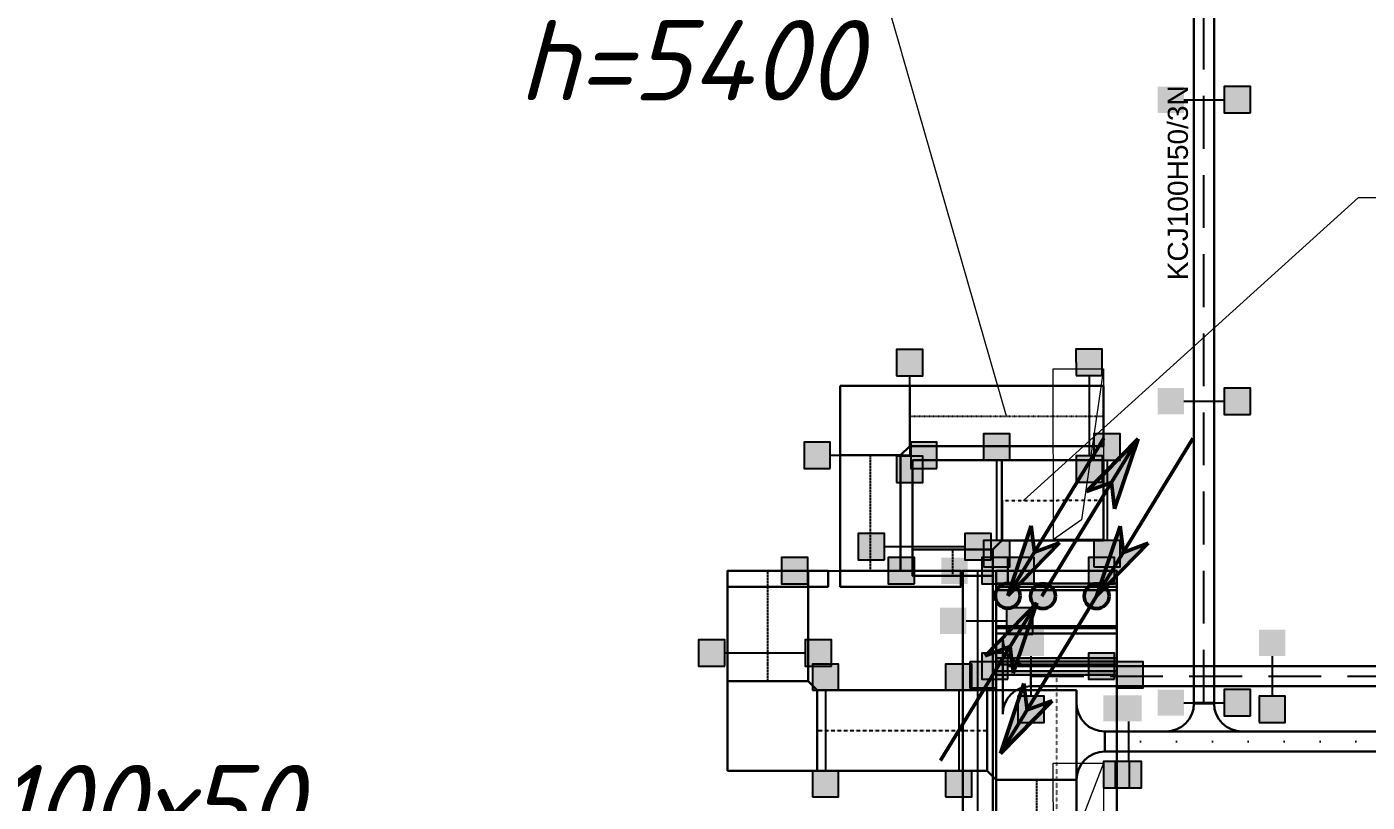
# Model space of a CAD drawing. Extents: x 221643 to 289394, y 86804 to 109436.
# Drawn here: x 251304 to 251971, y 104773 to 105159 of the extents above; entities that cross this region are included whole.
import ezdxf
from ezdxf import colors
from ezdxf.entities.mleader import LeaderData, LeaderLine
from ezdxf.math import Vec2, Vec3

# ---------------------------------------------------------------- set-up
doc = ezdxf.new("R2010")
doc.units = 0
doc.linetypes.add('DASHED2', pattern=[0.375, 0.25, -0.125])
doc.linetypes.add('DOT2', pattern=[0.125, 0, -0.125])
doc.layers.get('Defpoints').update_dxf_attribs({"color": 140})
doc.layers.add('BAKS_opis', color=7, linetype='Continuous')
for name, color, linetype, lineweight in [('E_Ка6ельрости', 102, 'Continuous', 30), ('E_Лотки', 5, 'Continuous', 30), ('E_Лотки_аварійні', 1, 'Continuous', 30), ('E_Позначення', 7, 'Continuous', 15), ('E_Щити', 1, 'Continuous', 50)]:
    doc.layers.add(name, color=color, linetype=linetype, lineweight=lineweight)
doc.layers.add('E_Лотки_опори_опуски', color=2, linetype='Continuous', plot=False)
doc.styles.add('ROMANS', font='ROMANS')
doc.styles.get("Standard").update_dxf_attribs({"font": 'arial.ttf'})
doc.styles.add('ГОСТ 2.304', font='isocpeui.ttf')

# ---------------------------------------------------------------- blocks, each defined once
blk = doc.blocks.new('*U17')
at = {"lineweight": -2}
h = blk.add_hatch(color=256, dxfattribs=at)
h.paths.add_polyline_path([(8.77, 16.13), (3.9, 10.61), (6.34, 11.65)])
h.paths.add_polyline_path([(8.77, 16.13), (6.34, 11.65), (6.79, 9.05)])
h = blk.add_hatch(color=256, dxfattribs=at)
edge = h.paths.add_edge_path()
edge.add_arc((0.07, 0), 1.28, 0, 360)
h = blk.add_hatch(color=256, dxfattribs=at)
h.paths.add_polyline_path([(-0.47, -0.71), (-5.33, -6.22), (-2.9, -5.18)])
h.paths.add_polyline_path([(-0.47, -0.71), (-2.9, -5.18), (-2.45, -7.79)])
for p, q in [((0, 0), (8.77, 16.13)), ((8.77, 16.13), (3.9, 10.61)), ((8.77, 16.13), (6.79, 9.05)), ((3.9, 10.61), (6.34, 11.65)), ((6.34, 11.65), (6.79, 9.05)), ((-9.24, -16.84), (-0.47, -0.71)), ((-0.47, -0.71), (-5.33, -6.22)), ((-0.47, -0.71), (-2.45, -7.79)), ((-5.33, -6.22), (-2.9, -5.18)), ((-2.9, -5.18), (-2.45, -7.79))]:
    blk.add_line(p, q, dxfattribs=at)
blk.add_circle((0.11, 0), 1.24, dxfattribs=at)
blk = doc.blocks.new('*U40')
at = {"lineweight": -2}
h = blk.add_hatch(color=256, dxfattribs=at)
h.paths.add_polyline_path([(0.11, 0), (-4.75, 5.51), (-2.32, 4.48)])
h.paths.add_polyline_path([(0.11, 0), (-2.32, 4.48), (-1.87, 7.08)])
h = blk.add_hatch(color=256, dxfattribs=at)
edge = h.paths.add_edge_path()
edge.add_arc((0.07, 0), 1.28, 0, 360)
h = blk.add_hatch(color=256, dxfattribs=at)
h.paths.add_polyline_path([(8.88, -16.13), (4.02, -10.62), (6.45, -11.65)])
h.paths.add_polyline_path([(8.88, -16.13), (6.45, -11.65), (6.9, -9.05)])
for p, q in [((-8.66, 16.13), (0.11, 0)), ((-2.32, 4.48), (-1.87, 7.08)), ((0.11, 0), (-1.87, 7.08)), ((0.11, 0), (-4.75, 5.51)), ((-4.75, 5.51), (-2.32, 4.48)), ((0.11, 0), (8.88, -16.13)), ((6.45, -11.65), (6.9, -9.05)), ((8.88, -16.13), (6.9, -9.05)), ((8.88, -16.13), (4.02, -10.62)), ((4.02, -10.62), (6.45, -11.65))]:
    blk.add_line(p, q, dxfattribs=at)
blk.add_circle((0.11, 0), 1.24, dxfattribs=at)
blk = doc.blocks.new('*U39')
at = {"lineweight": -2}
h = blk.add_hatch(color=256, dxfattribs=at)
h.paths.add_polyline_path([(0.11, 0), (-4.75, 5.51), (-2.32, 4.48)])
h.paths.add_polyline_path([(0.11, 0), (-2.32, 4.48), (-1.87, 7.08)])
h = blk.add_hatch(color=256, dxfattribs=at)
edge = h.paths.add_edge_path()
edge.add_arc((0.07, 0), 1.28, 0, 360)
for p, q in [((-8.66, 16.13), (0.11, 0)), ((-2.32, 4.48), (-1.87, 7.08)), ((0.11, 0), (-1.87, 7.08)), ((0.11, 0), (-4.75, 5.51)), ((-4.75, 5.51), (-2.32, 4.48))]:
    blk.add_line(p, q, dxfattribs=at)
blk.add_circle((0.11, 0), 1.24, dxfattribs=at)
blk = doc.blocks.new('BAKS_693')
at = {"layer": 'BAKS_opis', "color": 105, "linetype": 'DASHED2'}
blk.add_line((0, 0), (0, 625), dxfattribs=at)
at = {"layer": 'E_Лотки_аварійні'}
for points in [[(7.5, 0), (7.5, 625), (-7.5, 625), (-7.5, 0)], [(-7.5, 0), (-7.5, 625), (7.5, 625), (7.5, 0)], [(-7.5, 0), (-7.5, 625), (-7.5, 625), (-7.5, 0)], [(7.5, 0), (7.5, 625), (7.5, 625), (7.5, 0)]]:
    blk.add_3dface(points, dxfattribs=at)
at = {"flags": 1}
for tag, p in [('ATT_2', (0, 625)), ('ATT_3', (0, 625)), ('ATT_1', (0, 625)), ('ATT_4', (0, 625)), ('ATT_5', (0, 625)), ('AN', (0, 625)), ('TYP', (0, 625)), ('P2X', (0, 625)), ('P2Y', (0, 625)), ('LUSTRO', (0, 625)), ('NAME', (0, 625)), ('P1X', (0, 625)), ('P1Y', (0, 625)), ('ID', (-7.5, 0)), ('LENGTH', (0, 0))]:
    blk.add_attdef(tag, p, '', height=2.5, dxfattribs=at)
at = {"layer": 'BAKS_opis'}
blk.add_attdef('SYMBOL', (-10.5, 218), '', height=10, rotation=90, dxfattribs=at)
blk = doc.blocks.new('BAKS_746')
at = {"layer": 'BAKS_opis', "linetype": 'DASHED2', "ltscale": 105}
blk.add_line((0, 0), (0, 518.82), dxfattribs=at)
at = {"layer": 'E_Лотки'}
for points in [[(5, 0), (5, 518.82), (-5, 518.82), (-5, 0)], [(-5, 0), (-5, 518.82), (5, 518.82), (5, 0)], [(-5, 0), (-5, 518.82), (-5, 518.82), (-5, 0)], [(5, 0), (5, 518.82), (5, 518.82), (5, 0)]]:
    blk.add_3dface(points, dxfattribs=at)
at = {"flags": 1}
for tag, p in [('ATT_2', (0, 528.32)), ('ATT_3', (0, 528.32)), ('ATT_1', (0, 528.32)), ('ATT_4', (0, 528.32)), ('ATT_5', (0, 528.32)), ('AN', (0, 528.32)), ('TYP', (0, 528.32)), ('P2X', (0, 528.32)), ('P2Y', (0, 528.32)), ('NAME', (0, 528.32)), ('P1X', (0, 528.32)), ('P1Y', (0, 528.32)), ('ID', (-5, 0)), ('LENGTH', (0, 0))]:
    blk.add_attdef(tag, p, '', height=2.5, dxfattribs=at)
at = {"layer": 'BAKS_opis'}
blk.add_attdef('SYMBOL', (-8, 210.16), '', height=10, rotation=90, dxfattribs=at)
blk = doc.blocks.new('A$C4863500E')
at = {"linetype": 'Continuous'}
for p, q in [((380, 140), (0, 140)), ((240, 0), (140, 0))]:
    blk.add_line(p, q, dxfattribs=at)
for centre, start, end in [((0, 0), 0, 90), ((380, 0), 90, 180)]:
    blk.add_arc(centre, 140, start, end, dxfattribs=at)
blk = doc.blocks.new('TKD___100')
at = {"xscale": 0.1, "yscale": 0.1, "zscale": 0.1}
blk.add_blockref('A$C4863500E', (-19, -14), dxfattribs=at)
at = {"style": 'ROMANS', "flags": 9}
for tag, p in [('SYMBOL', (4.95, 15.01)), ('TYP', (4.95, 14.03)), ('ATT_1', (4.95, 13.37)), ('ID', (4.95, 14.67)), ('NAME', (4.95, 14.36)), ('LENGTH', (4.95, 13.71)), ('ATT_2', (4.95, 13.02)), ('ATT_3', (4.95, 12.67)), ('ATT_4', (4.95, 12.31)), ('ATT_5', (4.95, 11.94)), ('AN', (4.95, 10.64)), ('LUSTRO', (4.95, 11.58)), ('P1', (4.95, 11.23)), ('P2', (4.95, 10.94))]:
    blk.add_attdef(tag, p, '', height=0.3, dxfattribs=at)
blk = doc.blocks.new('BAKS_1656')
at = {"layer": 'BAKS_opis', "linetype": 'DASHED2', "ltscale": 105}
blk.add_line((0, 0), (696.01, 0), dxfattribs=at)
at = {"layer": 'E_Лотки_аварійні'}
for points in [[(0, -5), (696.01, -5), (696.01, 5), (0, 5)], [(0, 5), (696.01, 5), (696.01, -5), (0, -5)], [(0, 5), (696.01, 5), (696.01, 5), (0, 5)], [(0, -5), (696.01, -5), (696.01, -5), (0, -5)]]:
    blk.add_3dface(points, dxfattribs=at)
at = {"flags": 1}
for tag, p in [('ID', (0, 5)), ('LENGTH', (0, 0)), ('ATT_2', (705.51, 0)), ('ATT_3', (705.51, 0)), ('ATT_1', (705.51, 0)), ('ATT_4', (705.51, 0)), ('ATT_5', (705.51, 0)), ('AN', (705.51, 0)), ('TYP', (705.51, 0)), ('P2X', (705.51, 0)), ('P2Y', (705.51, 0)), ('NAME', (705.51, 0)), ('P1X', (705.51, 0)), ('P1Y', (705.51, 0))]:
    blk.add_attdef(tag, p, '', height=2.5, dxfattribs=at)
at = {"layer": 'BAKS_opis'}
blk.add_attdef('SYMBOL', (258.26, 8), '', height=10, dxfattribs=at)
blk = doc.blocks.new('_None')
blk = doc.blocks.new('podpora_200')
for points in [[(-6.53, 10), (0, 10), (6.53, 10), (6.53, 23.06), (-6.53, 23.06)], [(-6.53, -23.06), (6.53, -23.06), (6.53, -10), (-6.53, -10)]]:
    blk.add_hatch(color=256).paths.add_polyline_path(points)
blk.add_line((0, 10), (0, -10))
blk.add_lwpolyline([(-6.53, -23.06), (6.53, -23.06), (6.53, -10), (-6.53, -10)], close=True)
at = {"style": 'ROMANS', "flags": 9}
for tag, p in [('SYMBOL', (3.32, 14.86)), ('TYP', (3.32, 13.88)), ('ATT_1', (3.32, 13.22)), ('ID', (3.32, 14.52)), ('NAME', (3.32, 14.21)), ('LENGTH', (3.32, 13.56)), ('ELEM', (3.29, 10.49)), ('ATT_2', (3.32, 12.87)), ('ATT_3', (3.32, 12.52)), ('ATT_4', (3.32, 12.16)), ('ATT_5', (3.32, 11.79)), ('AN', (3.32, 10.83)), ('P1', (3.32, 11.42)), ('P2', (3.32, 11.14))]:
    blk.add_attdef(tag, p, '', height=0.3, dxfattribs=at)
blk = doc.blocks.new('podpora_400')
h = blk.add_hatch(color=256)
h.paths.add_polyline_path([(-6.53, 20), (0, 20), (6.53, 20), (6.53, 33.06), (-6.53, 33.06)])
h.paths.add_polyline_path([(-6.53, -33.06), (6.53, -33.06), (6.53, -20), (0, -20), (-6.53, -20)])
blk.add_line((0, 20), (0, -20))
for points in [[(-6.53, 20), (6.53, 20), (6.53, 33.06), (-6.53, 33.06)], [(-6.53, -33.06), (6.53, -33.06), (6.53, -20), (-6.53, -20)]]:
    blk.add_lwpolyline(points, close=True)
at = {"style": 'ROMANS', "flags": 9}
for tag, p in [('SYMBOL', (0.97, 29.35)), ('TYP', (0.97, 28.37)), ('ATT_1', (0.97, 27.71)), ('ATT_2', (0.97, 27.36)), ('ATT_3', (0.97, 27)), ('ATT_4', (0.97, 26.64)), ('ID', (0.97, 29.01)), ('NAME', (0.97, 28.69)), ('LENGTH', (0.97, 28.04)), ('ELEM', (0.95, 24.98)), ('ATT_5', (0.97, 26.28)), ('AN', (0.97, 25.31)), ('P1', (0.97, 25.91)), ('P2', (0.97, 25.62))]:
    blk.add_attdef(tag, p, '', height=0.3, dxfattribs=at)
blk = doc.blocks.new('A$C3D0A71E3')
at = {"linetype": 'Continuous'}
for p, q in [((0, 445), (400, 445)), ((0, 445), (0, 0)), ((400, 445), (445, 400)), ((445, 400), (445, 0)), ((445, 0), (0, 0))]:
    blk.add_line(p, q, dxfattribs=at)
blk = doc.blocks.new('KK___400')
at = {"xscale": 0.1, "yscale": 0.1, "zscale": 0.1, "rotation": 270}
blk.add_blockref('A$C3D0A71E3', (-20, 44.5), dxfattribs=at)
at = {"style": 'ROMANS', "flags": 9}
for tag, p in [('SYMBOL', (-1453.05, 2123.78)), ('ID', (-1452.71, 2123.78)), ('NAME', (-1452.4, 2123.78)), ('TYP', (-1452.07, 2123.78)), ('LENGTH', (-1451.74, 2123.78)), ('ATT_1', (-1451.41, 2123.78)), ('ATT_2', (-1451.06, 2123.78)), ('ATT_3', (-1450.7, 2123.78)), ('ATT_4', (-1450.35, 2123.78)), ('ATT_5', (-1449.98, 2123.78)), ('LUSTRO', (-1449.61, 2123.78)), ('P1', (-1449.27, 2123.78)), ('P2', (-1448.98, 2123.78)), ('AN', (-1448.67, 2123.78))]:
    blk.add_attdef(tag, p, '', height=0.3, rotation=90, dxfattribs=at)
blk = doc.blocks.new('BAKS_1784')
at = {"layer": 'BAKS_opis', "color": 105, "linetype": 'DASHED2', "ltscale": 2}
blk.add_line((0, 0), (0, 13.02), dxfattribs=at)
at = {"layer": 'E_Лотки_аварійні'}
for points in [[(20, 0), (20, 13.02), (-20, 13.02), (-20, 0)], [(-20, 0), (-20, 13.02), (20, 13.02), (20, 0)], [(-20, 0), (-20, 13.02), (-20, 13.02), (-20, 0)], [(20, 0), (20, 13.02), (20, 13.02), (20, 0)]]:
    blk.add_3dface(points, dxfattribs=at)
at = {"flags": 1}
for tag, p in [('ATT_2', (0, 37.52)), ('ATT_3', (0, 37.52)), ('ATT_1', (0, 37.52)), ('ATT_4', (0, 37.52)), ('ATT_5', (0, 37.52)), ('AN', (0, 37.52)), ('TYP', (0, 37.52)), ('P2X', (0, 37.52)), ('P2Y', (0, 37.52)), ('NAME', (0, 37.52)), ('P1X', (0, 37.52)), ('P1Y', (0, 37.52)), ('ID', (-20, 0)), ('LENGTH', (0, 0))]:
    blk.add_attdef(tag, p, '', height=2.5, dxfattribs=at)
at = {"layer": 'BAKS_opis', "flags": 1}
blk.add_attdef('SYMBOL', (-23, 18.76), '', height=10, rotation=90, dxfattribs=at)
blk = doc.blocks.new('BAKS_1813')
at = {"layer": 'BAKS_opis', "color": 105, "linetype": 'DASHED2', "ltscale": 2}
blk.add_line((0, 0), (0, -542), dxfattribs=at)
at = {"layer": 'E_Лотки'}
for points in [[(-20, 0), (-20, -542), (20, -542), (20, 0)], [(-20, 0), (-20, -542), (-20, -542), (-20, 0)], [(20, 0), (20, -542), (-20, -542), (-20, 0)], [(20, 0), (20, -542), (20, -542), (20, 0)]]:
    blk.add_3dface(points, dxfattribs=at)
at = {"flags": 1}
for tag, p in [('LENGTH', (0, 0)), ('ID', (20, 0)), ('ATT_2', (0, -542)), ('ATT_3', (0, -542)), ('ATT_1', (0, -542)), ('ATT_4', (0, -542)), ('ATT_5', (0, -542)), ('AN', (0, -542)), ('TYP', (0, -542)), ('P2X', (0, -542)), ('P2Y', (0, -542)), ('LUSTRO', (0, -542)), ('NAME', (0, -542)), ('P1X', (0, -542)), ('P1Y', (0, -542))]:
    blk.add_attdef(tag, p, '', height=2.5, dxfattribs=at)
at = {"layer": 'BAKS_opis'}
blk.add_attdef('SYMBOL', (23, -217), '', height=10, rotation=270, dxfattribs=at)
blk = doc.blocks.new('BAKS_1815')
at = {"layer": 'BAKS_opis', "color": 105, "linetype": 'DASHED2', "ltscale": 2}
blk.add_line((0, 0), (0, 55), dxfattribs=at)
at = {"layer": 'E_Лотки'}
for points in [[(20, 0), (20, 55), (-20, 55), (-20, 0)], [(-20, 0), (-20, 55), (20, 55), (20, 0)], [(-20, 0), (-20, 55), (-20, 55), (-20, 0)], [(20, 0), (20, 55), (20, 55), (20, 0)]]:
    blk.add_3dface(points, dxfattribs=at)
at = {"flags": 1}
for tag, p in [('ATT_2', (0, 55)), ('ATT_3', (0, 55)), ('ATT_1', (0, 55)), ('ATT_4', (0, 55)), ('ATT_5', (0, 55)), ('AN', (0, 55)), ('TYP', (0, 55)), ('P2X', (0, 55)), ('P2Y', (0, 55)), ('LUSTRO', (0, 55)), ('NAME', (0, 55)), ('P1X', (0, 55)), ('P1Y', (0, 55)), ('ID', (-20, 0)), ('LENGTH', (0, 0))]:
    blk.add_attdef(tag, p, '', height=2.5, dxfattribs=at)
at = {"layer": 'BAKS_opis', "flags": 1}
blk.add_attdef('SYMBOL', (-23, 27.5), '', height=10, rotation=90, dxfattribs=at)
blk = doc.blocks.new('A$C78856BF2')
at = {"linetype": 'Continuous'}
for p, q in [((0, 345), (300, 345)), ((0, 345), (0, 0)), ((300, 345), (345, 300)), ((345, 300), (345, 0)), ((345, 0), (0, 0))]:
    blk.add_line(p, q, dxfattribs=at)
blk = doc.blocks.new('KK___300')
at = {"xscale": 0.1, "yscale": 0.1, "zscale": 0.1, "rotation": 270}
blk.add_blockref('A$C78856BF2', (-15, 34.5), dxfattribs=at)
at = {"style": 'ROMANS', "flags": 9}
for tag, p in [('SYMBOL', (-1424.23, 2133.77)), ('ID', (-1423.89, 2133.77)), ('NAME', (-1423.58, 2133.77)), ('TYP', (-1423.25, 2133.77)), ('LENGTH', (-1422.92, 2133.77)), ('ATT_1', (-1422.59, 2133.77)), ('ATT_2', (-1422.24, 2133.77)), ('ATT_3', (-1421.88, 2133.77)), ('ATT_4', (-1421.52, 2133.77)), ('ATT_5', (-1421.16, 2133.77)), ('LUSTRO', (-1420.79, 2133.77)), ('P1', (-1420.44, 2133.77)), ('P2', (-1420.15, 2133.77)), ('AN', (-1419.85, 2133.77))]:
    blk.add_attdef(tag, p, '', height=0.3, rotation=90, dxfattribs=at)
blk = doc.blocks.new('BAKS_1821')
at = {"layer": 'BAKS_opis', "color": 105, "linetype": 'DASHED2', "ltscale": 2}
blk.add_line((0, 0), (0, 57.45), dxfattribs=at)
at = {"layer": 'E_Лотки_аварійні'}
for points in [[(15, 0), (15, 57.45), (-15, 57.45), (-15, 0)], [(-15, 0), (-15, 57.45), (15, 57.45), (15, 0)], [(-15, 0), (-15, 57.45), (-15, 57.45), (-15, 0)], [(15, 0), (15, 57.45), (15, 57.45), (15, 0)]]:
    blk.add_3dface(points, dxfattribs=at)
at = {"flags": 1}
for tag, p in [('ATT_2', (0, 76.95)), ('ATT_3', (0, 76.95)), ('ATT_1', (0, 76.95)), ('ATT_4', (0, 76.95)), ('ATT_5', (0, 76.95)), ('AN', (0, 76.95)), ('TYP', (0, 76.95)), ('P2X', (0, 76.95)), ('P2Y', (0, 76.95)), ('NAME', (0, 76.95)), ('P1X', (0, 76.95)), ('P1Y', (0, 76.95)), ('ID', (-15, 0)), ('LENGTH', (0, 0))]:
    blk.add_attdef(tag, p, '', height=2.5, dxfattribs=at)
at = {"layer": 'BAKS_opis', "flags": 1}
blk.add_attdef('SYMBOL', (-18, 38.47), '', height=10, rotation=90, dxfattribs=at)
blk = doc.blocks.new('BAKS_1827')
at = {"layer": 'BAKS_opis', "color": 142, "linetype": 'DOT2', "ltscale": 3}
blk.add_line((0, 0), (0, -105.99), dxfattribs=at)
at = {"layer": 'E_Ка6ельрости'}
for points in [[(-30, 0), (-30, -105.99), (30, -105.99), (30, 0)], [(30, 0), (30, -105.99), (-30, -105.99), (-30, 0)], [(30, 0), (30, -105.99), (30, -105.99), (30, 0)], [(-30, 0), (-30, -105.99), (-30, -105.99), (-30, 0)]]:
    blk.add_3dface(points, dxfattribs=at)
at = {"flags": 1}
for tag, p in [('LENGTH', (0, 0)), ('ID', (30, 0)), ('ATT_2', (0, -105.99)), ('ATT_3', (0, -105.99)), ('ATT_1', (0, -105.99)), ('ATT_4', (0, -105.99)), ('ATT_5', (0, -105.99)), ('AN', (0, -105.99)), ('TYP', (0, -105.99)), ('P2X', (0, -105.99)), ('P2Y', (0, -105.99)), ('LUSTRO', (0, -105.99)), ('NAME', (0, -105.99)), ('P1X', (0, -105.99)), ('P1Y', (0, -105.99))]:
    blk.add_attdef(tag, p, '', height=2.5, dxfattribs=at)
at = {"layer": 'BAKS_opis', "flags": 1}
blk.add_attdef('SYMBOL', (33, -53), '', height=10, rotation=270, dxfattribs=at)
blk = doc.blocks.new('A$C2E9E2CB5')
at = {"linetype": 'Continuous'}
for p, q in [((0, 600), (580, 600)), ((64, 600), (64, 0)), ((96, 600), (96, 0)), ((276.1, 600), (276.1, 0)), ((285.1, 600), (285.1, 0)), ((312.9, 600), (312.9, 0)), ((435.7, 600), (435.7, 0)), ((451.3, 600), (451.3, 0)), ((467.3, 600), (467.3, 0)), ((500, 600), (500, 0)), ((518, 600), (518, 0)), ((0, 0), (580, 0))]:
    blk.add_line(p, q, dxfattribs=at)
blk = doc.blocks.new('A$C673331E6')
blk.add_line((0, 60), (0, 0))
at = {"xscale": 0.1, "yscale": 0.1, "zscale": 0.1}
blk.add_blockref('A$C2E9E2CB5', (0, 0), dxfattribs=at)
blk = doc.blocks.new('LPDZ___600H80')
at = {"rotation": 90}
blk.add_blockref('A$C673331E6', (30, 0), dxfattribs=at)
at = {"style": 'ROMANS', "flags": 9}
for tag, p in [('SYMBOL', (-1.42, -15.75)), ('ID', (-1.09, -15.75)), ('NAME', (-0.77, -15.75)), ('TYP', (-0.45, -15.75)), ('LENGTH', (-0.12, -15.75)), ('ATT_1', (0.21, -15.75)), ('ATT_2', (0.56, -15.75)), ('ATT_3', (0.92, -15.75)), ('ATT_4', (1.28, -15.75)), ('ATT_5', (1.64, -15.75)), ('LUSTRO', (2.01, -15.75)), ('P1', (2.36, -15.75)), ('P2', (2.65, -15.75)), ('AN', (2.95, -15.75))]:
    blk.add_attdef(tag, p, '', height=0.3, rotation=90, dxfattribs=at)
blk = doc.blocks.new('BAKS_1829')
at = {"layer": 'BAKS_opis', "color": 142, "linetype": 'DOT2', "ltscale": 2}
blk.add_line((0, 0), (84.57, 0), dxfattribs=at)
at = {"layer": 'E_Лотки'}
for points in [[(0, -20), (84.57, -20), (84.57, 20), (0, 20)], [(0, 20), (84.57, 20), (84.57, -20), (0, -20)], [(0, 20), (84.57, 20), (84.57, 20), (0, 20)], [(0, -20), (84.57, -20), (84.57, -20), (0, -20)]]:
    blk.add_3dface(points, dxfattribs=at)
at = {"flags": 1}
for tag, p in [('ID', (0, 20)), ('LENGTH', (0, 0)), ('ATT_2', (84.57, 0)), ('ATT_3', (84.57, 0)), ('ATT_1', (84.57, 0)), ('ATT_4', (84.57, 0)), ('ATT_5', (84.57, 0)), ('AN', (84.57, 0)), ('TYP', (84.57, 0)), ('P2X', (84.57, 0)), ('P2Y', (84.57, 0)), ('LUSTRO', (84.57, 0)), ('NAME', (84.57, 0)), ('P1X', (84.57, 0)), ('P1Y', (84.57, 0))]:
    blk.add_attdef(tag, p, '', height=2.5, dxfattribs=at)
at = {"layer": 'BAKS_opis', "flags": 1}
blk.add_attdef('SYMBOL', (42.28, 23), '', height=10, dxfattribs=at)
blk = doc.blocks.new('BAKS_1830')
at = {"layer": 'BAKS_opis', "linetype": 'DOT2', "ltscale": 142}
blk.add_line((0, 0), (611.79, 0), dxfattribs=at)
at = {"layer": 'E_Лотки'}
for points in [[(0, -5), (611.79, -5), (611.79, 5), (0, 5)], [(0, 5), (611.79, 5), (611.79, -5), (0, -5)], [(0, 5), (611.79, 5), (611.79, 5), (0, 5)], [(0, -5), (611.79, -5), (611.79, -5), (0, -5)]]:
    blk.add_3dface(points, dxfattribs=at)
at = {"flags": 1}
for tag, p in [('ID', (0, 5)), ('LENGTH', (0, 0)), ('ATT_2', (611.79, 0)), ('ATT_3', (611.79, 0)), ('ATT_1', (611.79, 0)), ('ATT_4', (611.79, 0)), ('ATT_5', (611.79, 0)), ('AN', (611.79, 0)), ('TYP', (611.79, 0)), ('P2X', (611.79, 0)), ('P2Y', (611.79, 0)), ('LUSTRO', (611.79, 0)), ('NAME', (611.79, 0)), ('P1X', (611.79, 0)), ('P1Y', (611.79, 0))]:
    blk.add_attdef(tag, p, '', height=2.5, dxfattribs=at)
at = {"layer": 'BAKS_opis'}
blk.add_attdef('SYMBOL', (251.89, 8), '', height=10, rotation=360, dxfattribs=at)
blk = doc.blocks.new('BAKS_1831')
at = {"layer": 'BAKS_opis', "color": 142, "linetype": 'DOT2'}
blk.add_line((0, 0), (96.4, 0), dxfattribs=at)
at = {"layer": 'E_Лотки_аварійні'}
for points in [[(0, -15), (96.4, -15), (96.4, 15), (0, 15)], [(0, 15), (96.4, 15), (96.4, -15), (0, -15)], [(0, 15), (96.4, 15), (96.4, 15), (0, 15)], [(0, -15), (96.4, -15), (96.4, -15), (0, -15)]]:
    blk.add_3dface(points, dxfattribs=at)
at = {"flags": 1}
for tag, p in [('ID', (0, 15)), ('LENGTH', (0, 0)), ('ATT_2', (96.4, 0)), ('ATT_3', (96.4, 0)), ('ATT_1', (96.4, 0)), ('ATT_4', (96.4, 0)), ('ATT_5', (96.4, 0)), ('AN', (96.4, 0)), ('TYP', (96.4, 0)), ('P2X', (96.4, 0)), ('P2Y', (96.4, 0)), ('LUSTRO', (96.4, 0)), ('NAME', (96.4, 0)), ('P1X', (96.4, 0)), ('P1Y', (96.4, 0))]:
    blk.add_attdef(tag, p, '', height=2.5, dxfattribs=at)
at = {"layer": 'BAKS_opis', "flags": 1}
blk.add_attdef('SYMBOL', (48.2, 18), '', height=10, dxfattribs=at)
blk = doc.blocks.new('BAKS_1832')
at = {"layer": 'BAKS_opis', "color": 142, "linetype": 'DOT2', "ltscale": 2}
blk.add_line((0, 0), (50.55, 0.06), dxfattribs=at)
at = {"layer": 'E_Лотки_аварійні'}
for points in [[(0.02, -20), (50.57, -19.94), (50.53, 20.06), (-0.02, 20)], [(-0.02, 20), (50.53, 20.06), (50.57, -19.94), (0.02, -20)], [(-0.02, 20), (50.53, 20.06), (50.53, 20.06), (-0.02, 20)], [(0.02, -20), (50.57, -19.94), (50.57, -19.94), (0.02, -20)]]:
    blk.add_3dface(points, dxfattribs=at)
at = {"flags": 1}
for tag, p in [('ID', (-0.02, 20)), ('LENGTH', (0, 0)), ('ATT_2', (50.55, 0.06)), ('ATT_3', (50.55, 0.06)), ('ATT_1', (50.55, 0.06)), ('ATT_4', (50.55, 0.06)), ('ATT_5', (50.55, 0.06)), ('AN', (50.55, 0.06)), ('TYP', (50.55, 0.06)), ('P2X', (50.55, 0.06)), ('P2Y', (50.55, 0.06)), ('LUSTRO', (50.55, 0.06)), ('NAME', (50.55, 0.06)), ('P1X', (50.55, 0.06)), ('P1Y', (50.55, 0.06))]:
    blk.add_attdef(tag, p, '', height=2.5, dxfattribs=at)
at = {"layer": 'BAKS_opis', "flags": 1}
blk.add_attdef('SYMBOL', (25.25, 23.03), '', height=10, rotation=0.06811, dxfattribs=at)
blk = doc.blocks.new('podpora_600')
for points in [[(-6.53, 30), (0, 30), (6.53, 30), (6.53, 43.06), (-6.53, 43.06)], [(-6.53, -43.06), (6.53, -43.06), (6.53, -30), (-6.53, -30)]]:
    blk.add_hatch(color=256).paths.add_polyline_path(points)
blk.add_line((0, 30), (0, -30))
for points in [[(-6.53, 30), (6.53, 30), (6.53, 43.06), (-6.53, 43.06)], [(-6.53, -43.06), (6.53, -43.06), (6.53, -30), (-6.53, -30)]]:
    blk.add_lwpolyline(points, close=True)
at = {"style": 'ROMANS', "flags": 9}
for tag, p in [('ELEM', (1.56, 33.37)), ('SYMBOL', (1.59, 37.74)), ('TYP', (1.59, 36.76)), ('ATT_1', (1.59, 36.1)), ('ATT_2', (1.59, 35.75)), ('ATT_3', (1.59, 35.39)), ('ATT_4', (1.59, 35.03)), ('ATT_5', (1.59, 34.67)), ('AN', (1.59, 33.7)), ('ID', (1.59, 37.4)), ('NAME', (1.59, 37.09)), ('LENGTH', (1.59, 36.43)), ('P1', (1.59, 34.3)), ('P2', (1.59, 34.01))]:
    blk.add_attdef(tag, p, '', height=0.3, dxfattribs=at)

msp = doc.modelspace()

# ---------------------------------------------------------------- linework, layer by layer
at = {"layer": 'Defpoints', "lineweight": 5}
for points in [[(251839.6524, 104988.3886), (251839.7535, 104903.3886), (251814.7535, 104903.3886), (251814.6524, 104988.3886), (251839.6524, 104988.3886), (251828.7191, 104913.2193), (251814.7535, 104903.3886)], [(251839.7535, 104792.1509), (251839.7535, 104753.5073), (251814.7535, 104753.5073), (251814.6524, 104792.1509), (251839.6524, 104792.1509), (251828.7191, 104763.8344), (251814.7535, 104754.0037)]]:
    msp.add_lwpolyline(points, dxfattribs=at)
at = {"layer": 'E_Ка6ельрости'}
msp.add_lwpolyline([(251786.2782, 104887.909), (251846.2782, 104887.909), (251846.2782, 104879.909), (251786.2782, 104879.909)], close=True, dxfattribs=at)
at = {"layer": 'E_Лотки'}
msp.add_lwpolyline([(251652.713, 104887.909), (251702.713, 104887.909), (251702.713, 104879.909), (251652.713, 104879.909)], close=True, dxfattribs=at)
at = {"layer": 'E_Лотки_аварійні'}
msp.add_lwpolyline([(251708.7782, 104887.909), (251768.7782, 104887.909), (251768.7782, 104879.909), (251708.7782, 104879.909)], close=True, dxfattribs=at)

# ---------------------------------------------------------------- block references
at = {"layer": 'E_Ка6ельрости', "rotation": 180}
msp.add_blockref('LPDZ___600H80', (251816.2782, 104887.909), dxfattribs=at)
at = {"layer": 'E_Ка6ельрости'}
msp.add_blockref('BAKS_1827', (251816.2782, 104836.109), dxfattribs=at)
at = {"layer": 'E_Лотки'}
for name, p, values in [('BAKS_746', (251889.6584, 104822.2447), {'SYMBOL': 'KCJ100H50/3N'}), ('BAKS_1830', (251840.2782, 104802.909), {'SYMBOL': 'KCJ100H50/3N'}), ('BAKS_1813', (251806.2782, 104783.909), {'SYMBOL': 'KCJ400H50/3N'})]:
    msp.add_blockref(name, p, dxfattribs=at).add_auto_attribs(values)
for name, p in [('BAKS_1815', (251672.713, 104832.909)), ('BAKS_1829', (251697.213, 104808.409))]:
    msp.add_blockref(name, p, dxfattribs=at)
for p, rotation in [((251697.213, 104808.409), 90.00000000000368), ((251781.7782, 104808.409), 270)]:
    msp.add_blockref('KK___400', p, dxfattribs=dict(at, rotation=rotation))
at = {"layer": 'E_Лотки', "xscale": -1}
for p, rotation in [((251826.2782, 104802.909), 90), ((251889.6584, 104807.909), 180)]:
    msp.add_blockref('TKD___100', p, dxfattribs=dict(at, rotation=rotation))
at = {"layer": 'E_Лотки_аварійні'}
for name, p in [('KK___300', (251723.7782, 104945.3559)), ('BAKS_1831', (251743.2782, 104964.8559)), ('BAKS_1821', (251723.7782, 104887.909)), ('KK___400', (251764.6813, 104898.3948)), ('BAKS_1832', (251789.1813, 104922.8948)), ('BAKS_1784', (251764.6813, 104885.3726)), ('BAKS_1656', (251803.5688, 104835.4601))]:
    msp.add_blockref(name, p, dxfattribs=at)
msp.add_blockref('BAKS_693', (251777.1813, 104262.909), dxfattribs=at).add_auto_attribs({'SYMBOL': 'KCJ/KCOJ150H60/3 E-90'})
at = {"layer": 'E_Лотки_аварійні', "rotation": 90}
msp.add_blockref('TKD___100', (251789.5688, 104835.4601), dxfattribs=at)
at = {"layer": 'E_Лотки_опори_опуски'}
for name, p, rotation in [('podpora_200', (251889.6584, 105122.2447), 90), ('podpora_400', (251743.2782, 104964.8791), 0.068109992172597), ('podpora_400', (251832.5563, 104965.0217), 0.068109992172597), ('podpora_200', (251889.6584, 104972.2447), 90), ('podpora_400', (251723.7782, 104945.3559), 90), ('podpora_400', (251750.7407, 104899.909), 90), ('podpora_400', (251712.6221, 104887.909), 90), ('podpora_200', (251782.0688, 104887.909), 90), ('podpora_400', (251812.1584, 104887.909), 90), ('podpora_200', (251781.4327, 104862.909), 90), ('podpora_400', (251671.2741, 104846.991), 90), ('podpora_400', (251812.1584, 104840.409), 90), ('podpora_600', (251816.2782, 104836.109), 270), ('podpora_200', (251889.6584, 104822.2447), 90)]:
    msp.add_blockref(name, p, dxfattribs=dict(at, rotation=rotation))
for name, p in [('podpora_400', (251786.5423, 104922.8948)), ('podpora_400', (251841.438, 104922.8948)), ('podpora_200', (251803.5688, 104835.4601)), ('podpora_200', (251923.5688, 104835.4601)), ('podpora_400', (251701.4225, 104808.409)), ('podpora_400', (251767.704, 104808.409)), ('podpora_200', (251846.1584, 104802.909)), ('podpora_200', (251852.0676, 104802.909))]:
    msp.add_blockref(name, p, dxfattribs=at)
at = {"layer": 'E_Щити'}
for name, p, xscale, yscale, zscale, rotation in [('*U17', (251809.0098, 104875.2702), 5.000000000000004, 5.000000000000004, 5.000000000000004, 357.0874877686715), ('*U40', (251835.9882, 104875.7233), 5.000000000000002, 5.000000000000002, 5.000000000000002, 300.0838354039576), ('*U39', (251791.7933, 104875.8967), 5.000000000000002, 5.000000000000002, 5.000000000000002, 300.0838354039576)]:
    msp.add_blockref(name, p, dxfattribs=dict(at, xscale=xscale, yscale=yscale, zscale=zscale, rotation=rotation))

# ---------------------------------------------------------------- leaders
at = {"layer": 'E_Позначення'}
ml = msp.add_multileader_mtext('Standard', dxfattribs=at)
ml.set_content('Л100х50\\Ph=5300', color=256, style='ГОСТ 2.304')
ml.set_leader_properties(color=256, linetype='ByLayer', lineweight=-1)
ml.set_arrow_properties(name='NONE')
ml.build(insert=Vec2(0, 0))
ml.multileader.update_dxf_attribs({"has_dogleg": 0, "text_left_attachment_type": 6, "text_right_attachment_type": 6, "dogleg_length": 0, "arrow_head_size": 0.1})
ctx = ml.context
ctx.base_point, ctx.char_height, ctx.arrow_head_size, ctx.landing_gap_size, ctx.plane_origin = Vec3(251222.4316, 104743.2931), 40, 0.1, 10, Vec3(253620.8994, 104000.5967)
ctx.left_attachment, ctx.right_attachment, ctx.text_align_type = 6, 6, 2
notes = []
notes.append((ctx, [(0, (1, 1, 0), (251222.4316, 104743.2931), (1, 0), 0, [(0, [(251204.2665, 104354.1529)], 0, [])])]))
ctx.mtext.insert, ctx.mtext.alignment, ctx.mtext.flow_direction = Vec3(251440.6741, 104791.2931), 3, 5
ctx.mtext.has_bg_fill, ctx.mtext.bg_color, ctx.mtext.bg_scale_factor, ctx.mtext.bg_transparency, ctx.mtext.use_window_bg_color = 1, -1027028792, 1.5, 0, 1
for ctx, leaders in notes:
    for number, flags, end, landing, length, lines in leaders:
        leader = LeaderData()
        leader.index, (leader.has_last_leader_line, leader.has_dogleg_vector, leader.attachment_direction) = number, flags
        leader.last_leader_point, leader.dogleg_vector, leader.dogleg_length = Vec3(end), Vec3(landing), length
        for number, points, colour, breaks in lines:
            line = LeaderLine()
            line.index, line.vertices, line.color, line.breaks = number, Vec3.list(points), colors.encode_raw_color(colour), breaks
            leader.lines.append(line)
        ctx.leaders.append(leader)

# ---------------------------------------------------------------- next in the draw order: leaders
ml = msp.add_multileader_mtext('Standard', dxfattribs=at)
ml.set_content('Л100х50\\Ph=5300', color=256, style='ГОСТ 2.304')
ml.set_leader_properties(color=256, linetype='ByLayer', lineweight=-1)
ml.set_arrow_properties(name='NONE')
ml.build(insert=Vec2(0, 0))
ml.multileader.update_dxf_attribs({"has_dogleg": 0, "text_left_attachment_type": 6, "text_right_attachment_type": 6, "dogleg_length": 0, "arrow_head_size": 0.1})
ctx = ml.context
ctx.base_point, ctx.char_height, ctx.arrow_head_size, ctx.landing_gap_size, ctx.plane_origin = Vec3(251964.8536, 105220.9065), 40, 0.1, 10, Vec3(254406.3996, 104410.9097)
ctx.left_attachment, ctx.right_attachment, ctx.text_align_type = 6, 6, 2
notes = []
notes.append((ctx, [(0, (1, 1, 0), (251964.8536, 105220.9065), (1, 0), 0, [(0, [(251894.6584, 105218.0607)], 0, [])])]))
ctx.mtext.insert, ctx.mtext.alignment, ctx.mtext.flow_direction = Vec3(252183.0961, 105268.9065), 3, 5
ctx.mtext.has_bg_fill, ctx.mtext.bg_color, ctx.mtext.bg_scale_factor, ctx.mtext.bg_transparency, ctx.mtext.use_window_bg_color = 1, -1027028792, 1.5, 0, 1
ml = msp.add_multileader_mtext('Standard', dxfattribs=at)
ml.set_content('Л300х60 Е90\\Ph=5400', color=256, style='ГОСТ 2.304')
ml.set_leader_properties(color=256, linetype='ByLayer', lineweight=-1)
ml.set_arrow_properties(name='NONE')
ml.build(insert=Vec2(0, 0))
ml.multileader.update_dxf_attribs({"has_dogleg": 0, "text_left_attachment_type": 6, "text_right_attachment_type": 6, "dogleg_length": 0, "arrow_head_size": 0.1})
ctx = ml.context
ctx.base_point, ctx.char_height, ctx.arrow_head_size, ctx.landing_gap_size, ctx.plane_origin = Vec3(251374.8908, 105180.5672), 40, 0.1, 10, Vec3(253524.4877, 105329.2885)
ctx.left_attachment, ctx.right_attachment, ctx.text_align_type = 6, 6, 2
notes.append((ctx, [(1, (1, 1, 0), (251729.2242, 105180.5672), (-1, 0), 0, [(1, [(251791.4793, 104964.8559)], 0, [])])]))
ctx.mtext.insert, ctx.mtext.alignment, ctx.mtext.flow_direction = Vec3(251719.2242, 105228.5672), 3, 5
ctx.mtext.has_bg_fill, ctx.mtext.bg_color, ctx.mtext.bg_scale_factor, ctx.mtext.bg_transparency, ctx.mtext.use_window_bg_color = 1, -1027028792, 1.5, 0, 1
for ctx, leaders in notes:
    for number, flags, end, landing, length, lines in leaders:
        leader = LeaderData()
        leader.index, (leader.has_last_leader_line, leader.has_dogleg_vector, leader.attachment_direction) = number, flags
        leader.last_leader_point, leader.dogleg_vector, leader.dogleg_length = Vec3(end), Vec3(landing), length
        for number, points, colour, breaks in lines:
            line = LeaderLine()
            line.index, line.vertices, line.color, line.breaks = number, Vec3.list(points), colors.encode_raw_color(colour), breaks
            leader.lines.append(line)
        ctx.leaders.append(leader)

# ---------------------------------------------------------------- next in the draw order: leaders
ml = msp.add_multileader_mtext('Standard', dxfattribs=at)
ml.set_content('Л400х60 Е90\\Ph=5400', color=256, style='ГОСТ 2.304')
ml.set_leader_properties(color=256, linetype='ByLayer', lineweight=-1)
ml.set_arrow_properties(name='NONE')
ml.build(insert=Vec2(0, 0))
ml.multileader.update_dxf_attribs({"has_dogleg": 0, "text_left_attachment_type": 6, "text_right_attachment_type": 6, "dogleg_length": 0, "arrow_head_size": 0.1})
ctx = ml.context
ctx.base_point, ctx.char_height, ctx.arrow_head_size, ctx.landing_gap_size, ctx.plane_origin = Vec3(251966.4855, 105073.6711), 40, 0.1, 10, Vec3(254120.2036, 105222.3925)
ctx.left_attachment, ctx.right_attachment, ctx.text_align_type = 6, 6, 2
notes = []
notes.append((ctx, [(0, (1, 1, 0), (251966.4855, 105073.6711), (1, 0), 0, [(1, [(251799.9438, 104922.9076)], 0, [])])]))
ctx.mtext.insert, ctx.mtext.alignment, ctx.mtext.flow_direction = Vec3(252314.94, 105121.6711), 3, 5
ctx.mtext.has_bg_fill, ctx.mtext.bg_color, ctx.mtext.bg_scale_factor, ctx.mtext.bg_transparency, ctx.mtext.use_window_bg_color = 1, -1027028792, 1.5, 0, 1
for ctx, leaders in notes:
    for number, flags, end, landing, length, lines in leaders:
        leader = LeaderData()
        leader.index, (leader.has_last_leader_line, leader.has_dogleg_vector, leader.attachment_direction) = number, flags
        leader.last_leader_point, leader.dogleg_vector, leader.dogleg_length = Vec3(end), Vec3(landing), length
        for number, points, colour, breaks in lines:
            line = LeaderLine()
            line.index, line.vertices, line.color, line.breaks = number, Vec3.list(points), colors.encode_raw_color(colour), breaks
            leader.lines.append(line)
        ctx.leaders.append(leader)

doc.saveas('drawing.dxf')
